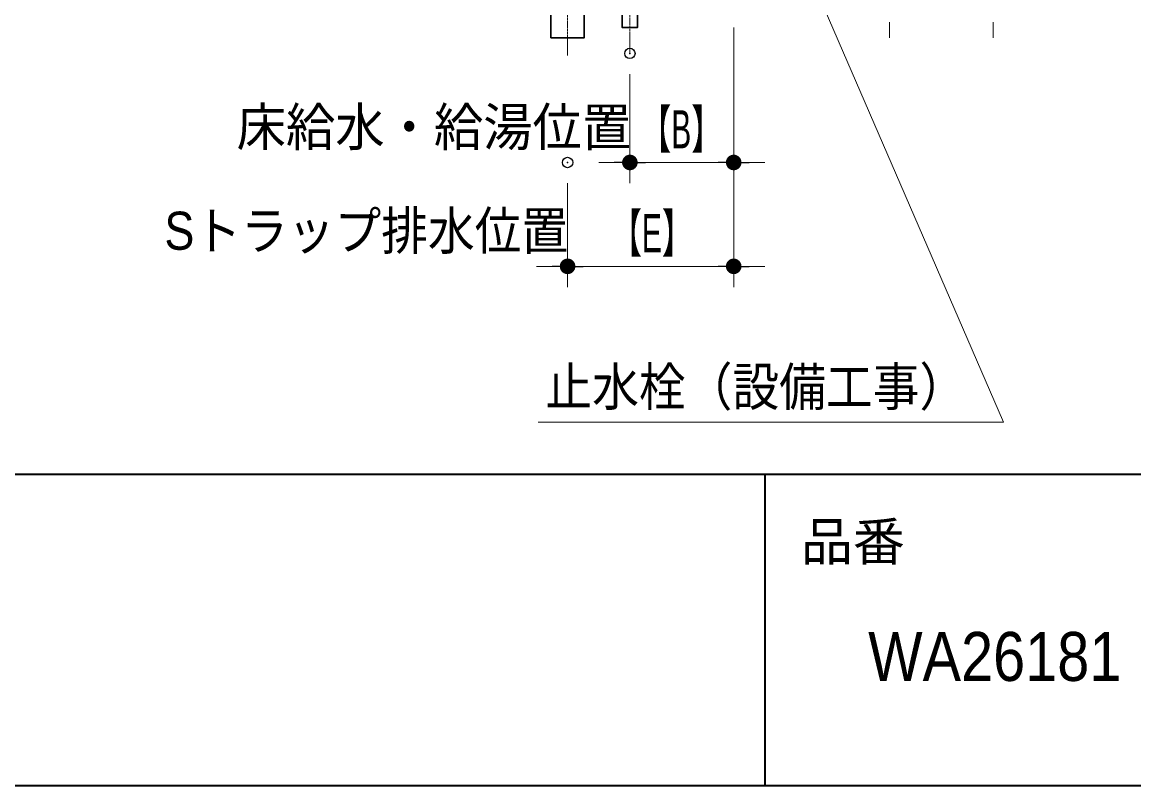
# Model space of a CAD drawing. Units: millimetres, scale not verified. Extents: x -6062 to 6062, y -3045 to 3045.
# Drawn here: x -1403 to -332, y -2770 to -2035 of the extents above; entities that cross this region are included whole.
import ezdxf
from ezdxf.enums import TextEntityAlignment as Align

# ---------------------------------------------------------------- set-up
doc = ezdxf.new("R2010")
doc.units = ezdxf.units.MM
doc.header["$LTSCALE"] = 20
doc.header["$PDMODE"] = 32
doc.header["$PDSIZE"] = 10
doc.linetypes.add('USER1', pattern=[2.91, 1.76, -0.4, 0.35, -0.4])
for name, color, linetype, lineweight in [('0-0_1図面枠', 7, 'Continuous', 20), ('0-1_4給排水', 7, 'Continuous', 30), ('0-2_2寸法-1', 7, 'Continuous', 15), ('0-3_0', 7, 'Continuous', 25), ('0-5_2寸法-2', 7, 'Continuous', 15), ('0-8_2寸法-3', 7, 'Continuous', 15)]:
    doc.layers.add(name, color=color, linetype=linetype, lineweight=lineweight)
doc.layers.add('0-4_Defpoints', color=7, linetype='Continuous')
doc.styles.add('ＭＳ Ｐゴシック', font='')
doc.styles.get('ＭＳ Ｐゴシック').set_extended_font_data('MS PGothic')

# ---------------------------------------------------------------- blocks, each defined once
blk = doc.blocks.new('_Dot')
at = {"layer": '0-3_0'}
blk.add_line((-10, 0), (-20, 0), dxfattribs=at)
for points in [[(0, 0), (-10, 0), (-9.92, 1.25)], [(0, 0), (-9.92, -1.25), (-10, 0)], [(0, 0), (-9.92, 1.25), (-9.69, 2.49)], [(0, 0), (-9.69, -2.49), (-9.92, -1.25)], [(0, 0), (-9.69, 2.49), (-9.3, 3.68)], [(0, 0), (-9.3, -3.68), (-9.69, -2.49)], [(0, 0), (-9.3, 3.68), (-8.76, 4.82)], [(0, 0), (-8.76, -4.82), (-9.3, -3.68)], [(0, 0), (-8.76, 4.82), (-8.09, 5.88)], [(0, 0), (-8.09, -5.88), (-8.76, -4.82)], [(0, 0), (-8.09, 5.88), (-7.29, 6.85)], [(0, 0), (-7.29, -6.85), (-8.09, -5.88)], [(0, 0), (-7.29, 6.85), (-6.37, 7.71)], [(0, 0), (-6.37, -7.71), (-7.29, -6.85)], [(0, 0), (-6.37, 7.71), (-5.36, 8.44)], [(0, 0), (-5.36, -8.44), (-6.37, -7.71)], [(0, 0), (-5.36, 8.44), (-4.26, 9.05)], [(0, 0), (-4.26, -9.05), (-5.36, -8.44)], [(0, 0), (-4.26, 9.05), (-3.09, 9.51)], [(0, 0), (-3.09, -9.51), (-4.26, -9.05)], [(0, 0), (-3.09, 9.51), (-1.87, 9.82)], [(0, 0), (-1.87, -9.82), (-3.09, -9.51)], [(0, 0), (-1.87, 9.82), (-0.63, 9.98)], [(0, 0), (-0.63, -9.98), (-1.87, -9.82)], [(0, 0), (-0.63, 9.98), (0.63, 9.98)], [(0, 0), (0.63, -9.98), (-0.63, -9.98)], [(0, 0), (0.63, 9.98), (1.87, 9.82)], [(0, 0), (1.87, 9.82), (3.09, 9.51)], [(0, 0), (3.09, 9.51), (4.26, 9.05)], [(0, 0), (4.26, 9.05), (5.36, 8.44)], [(0, 0), (5.36, 8.44), (6.37, 7.71)], [(0, 0), (6.37, 7.71), (7.29, 6.85)], [(0, 0), (7.29, 6.85), (8.09, 5.88)], [(0, 0), (8.09, 5.88), (8.76, 4.82)], [(0, 0), (8.76, 4.82), (9.3, 3.68)], [(0, 0), (9.3, 3.68), (9.69, 2.49)], [(0, 0), (9.69, 2.49), (9.92, 1.25)], [(0, 0), (9.92, 1.25), (10, 0)], [(0, 0), (1.87, -9.82), (0.63, -9.98)], [(0, 0), (3.09, -9.51), (1.87, -9.82)], [(0, 0), (4.26, -9.05), (3.09, -9.51)], [(0, 0), (5.36, -8.44), (4.26, -9.05)], [(0, 0), (6.37, -7.71), (5.36, -8.44)], [(0, 0), (7.29, -6.85), (6.37, -7.71)], [(0, 0), (8.09, -5.88), (7.29, -6.85)], [(0, 0), (8.76, -4.82), (8.09, -5.88)], [(0, 0), (9.3, -3.68), (8.76, -4.82)], [(0, 0), (9.69, -2.49), (9.3, -3.68)], [(0, 0), (9.92, -1.25), (9.69, -2.49)], [(0, 0), (10, 0), (9.92, -1.25)]]:
    blk.add_solid(points, dxfattribs=at)
blk = doc.blocks.new('グループ-23')
at = {"layer": '0-1_4給排水', "linetype": 'USER1', "lineweight": 15}
blk.add_line((19400, -39100), (19400, -41300), dxfattribs=at)
at = {"layer": '0-1_4給排水'}
blk.add_lwpolyline([(19200, -39600), (19200, -40200), (19600, -40200), (19600, -39600)], dxfattribs=at)
for points in [[(18800, -40200), (20000, -40200), (20000, -40400), (18800, -40400)], [(19250, -40400), (19550, -40400), (19550, -40800), (19250, -40800)]]:
    blk.add_lwpolyline(points, close=True, dxfattribs=at)
blk = doc.blocks.new('グループ-35')
at = {"layer": '0-1_4給排水', "linetype": 'USER1', "lineweight": 15}
blk.add_line((18200, -41340), (18200, -29940), dxfattribs=at)
at = {"layer": '0-1_4給排水'}
blk.add_lwpolyline([(17880, -40400), (18520, -40400), (18520, -41000), (17880, -41000)], close=True, dxfattribs=at)
blk = doc.blocks.new('グループ-2')
at = {"layer": '0-0_1図面枠', "lineweight": 35}
for p, q in [((-80000, -49400), (80000, -49400)), ((22000, -49400), (22000, -55400))]:
    blk.add_line(p, q, dxfattribs=at)
blk.add_lwpolyline([(-80000, 55400), (80000, 55400), (80000, -55400), (-80000, -55400)], close=True, dxfattribs=at)

msp = doc.modelspace()

# ---------------------------------------------------------------- linework, layer by layer
at = {"layer": '0-2_2寸法-1'}
for p, q in [((-717.5, -2040), (-717.5, -2190)), ((-817.5, -2085), (-817.5, -2190)), ((-802.49, -2170), (-732.51, -2170)), ((-877.5, -2190), (-877.5, -2290)), ((-717.5, -2190), (-717.5, -2290)), ((-862.49, -2270), (-732.51, -2270))]:
    msp.add_line(p, q, dxfattribs=at)
at = {"layer": '0-4_Defpoints'}
for p in [(-817.5, -2065), (-877.5, -2170), (-717.5, -2170), (-717.5, -2170), (-717.5, -2270)]:
    msp.add_point(p, dxfattribs=at)
at = {"layer": '0-5_2寸法-2'}
for p, q in [((-717.5, -2040), (-717.5, -2190)), ((-567.5, -2035.01), (-567.5, -2050.01)), ((-467.5, -2035.01), (-467.5, -2050.01)), ((-817.5, -2085), (-817.5, -2190)), ((-832.51, -2170), (-847.51, -2170)), ((-817.5, -2170), (-717.5, -2170)), ((-702.49, -2170), (-687.49, -2170)), ((-877.5, -2190), (-877.5, -2290)), ((-717.5, -2190), (-717.5, -2290)), ((-892.51, -2270), (-907.51, -2270)), ((-877.5, -2270), (-717.5, -2270)), ((-702.49, -2270), (-687.49, -2270))]:
    msp.add_line(p, q, dxfattribs=at)
at = {"layer": '0-8_2寸法-3'}
msp.add_lwpolyline([(-905.69, -2420), (-457.5, -2420), (-776.25, -1684.9)], dxfattribs=at)

# ---------------------------------------------------------------- block references
at = {"layer": '0-0_1図面枠', "xscale": 0.05, "yscale": 0.05}
msp.add_blockref('グループ-2', (-1787.5, 0), dxfattribs=at)
at = {"layer": '0-1_4給排水', "xscale": 0.05, "yscale": 0.05}
for name in ['グループ-35', 'グループ-23']:
    msp.add_blockref(name, (-1787.5, 0), dxfattribs=at)
at = {"layer": '0-2_2寸法-1', "xscale": 0.7503418, "yscale": 0.7503418, "rotation": 180}
for p in [(-817.5, -2170), (-877.5, -2270)]:
    msp.add_blockref('_Dot', p, dxfattribs=at)
at = {"layer": '0-2_2寸法-1', "xscale": 0.7503418, "yscale": 0.7503418}
for p in [(-717.5, -2170), (-717.5, -2270)]:
    msp.add_blockref('_Dot', p, dxfattribs=at)
at = {"layer": '0-5_2寸法-2', "xscale": 0.7503418, "yscale": 0.7503418}
for p in [(-817.5, -2170), (-877.5, -2270)]:
    msp.add_blockref('_Dot', p, dxfattribs=at)
at = {"layer": '0-5_2寸法-2', "xscale": 0.7503418, "yscale": 0.7503418, "rotation": 180}
for p in [(-717.5, -2170), (-717.5, -2270)]:
    msp.add_blockref('_Dot', p, dxfattribs=at)

# ---------------------------------------------------------------- texts
at = {"layer": '0-0_1図面枠', "style": 'ＭＳ Ｐゴシック'}
msp.add_text('品番', height=36.66, dxfattribs=at).set_placement((-652.68, -2564.21), align=Align.BOTTOM_LEFT)
at = {"layer": '0-0_1図面枠', "style": 'ＭＳ Ｐゴシック', "width": 0.9}
msp.add_text('WA26181', height=47.17, dxfattribs=at).set_placement((-587.98, -2683.26), align=Align.BOTTOM_LEFT)
at = {"layer": '0-2_2寸法-1', "style": 'ＭＳ Ｐゴシック', "width": 0.6}
for s, p in [('【B】', (-807.65, -2167.37)), ('【E】', (-835.93, -2267.37))]:
    msp.add_text(s, height=36.69, dxfattribs=at).set_placement(p, align=Align.BOTTOM_LEFT)
at = {"layer": '0-5_2寸法-2', "style": 'ＭＳ Ｐゴシック'}
for s, width, p in [('床給水・給湯位置', 0.95, (-1196.31, -2165.12)), ('Sトラップ排水位置', 0.9, (-1265.79, -2265.02))]:
    msp.add_text(s, height=36.66, dxfattribs=dict(at, width=width)).set_placement(p, align=Align.BOTTOM_LEFT)
at = {"layer": '0-8_2寸法-3', "style": 'ＭＳ Ｐゴシック', "width": 0.9}
msp.add_text('止水栓（設備工事）', height=36.69, dxfattribs=at).set_placement((-898.89, -2415.23), align=Align.BOTTOM_LEFT)

doc.saveas('drawing.dxf')
